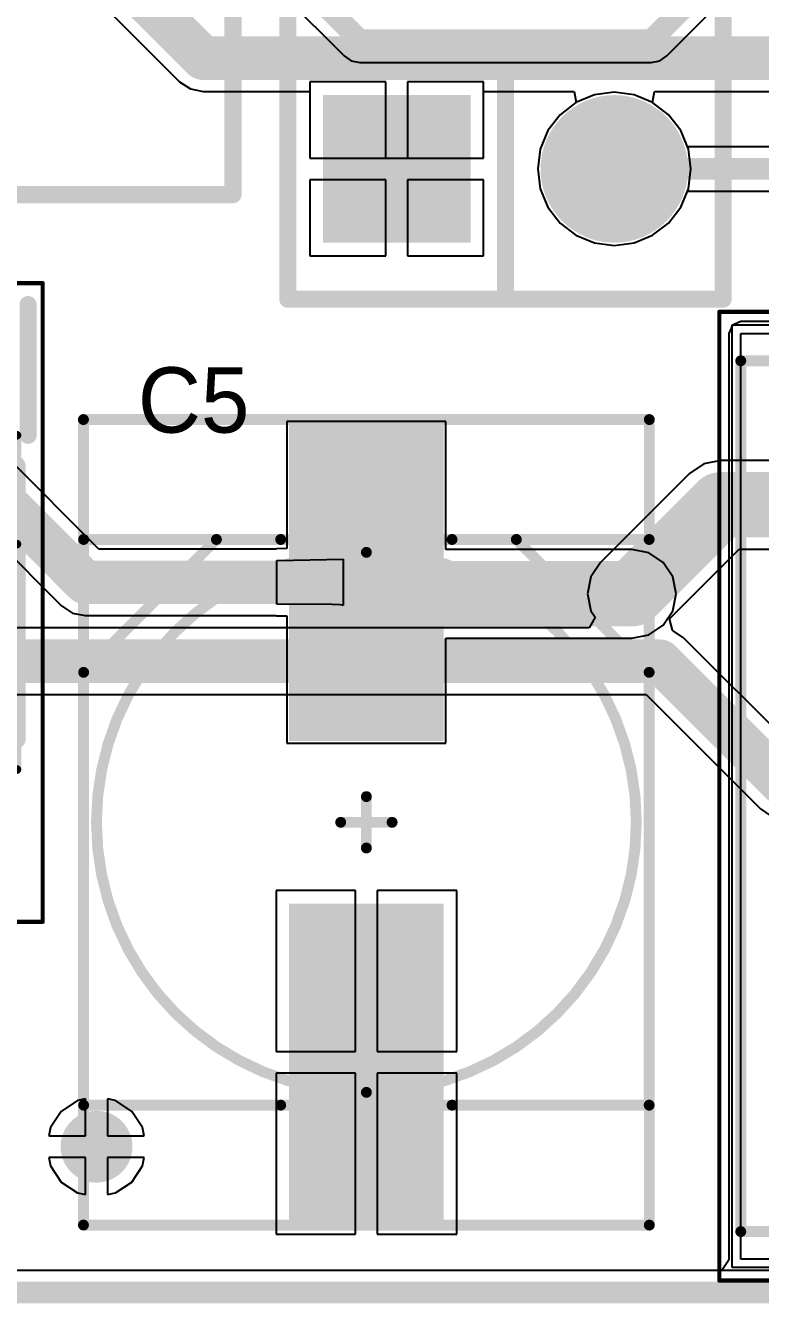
# Model space of a CAD drawing. Header units: millimetres. Extents: x 3.76 to 6.92, y 1.08 to 2.74.
# Drawn here: x 4.172 to 4.51, y 1.076 to 1.663 of the extents above; entities that cross this region are included whole.
import ezdxf

# ---------------------------------------------------------------- set-up
doc = ezdxf.new("R2010")
doc.units = ezdxf.units.MM
doc.header["$MEASUREMENT"] = 0
for name, color, linetype in [('BottomLayer', 5, 'Continuous'), ('BottomSolder', 6, 'Continuous'), ('KeepOutLayer', 6, 'Continuous'), ('Mechanical13', 56, 'Continuous'), ('Mechanical15', 56, 'Continuous'), ('MultiLayer', 9, 'Continuous'), ('PadHoleLayer', 156, 'Continuous'), ('TopLayer', 1, 'Continuous'), ('TopOverlay', 2, 'Continuous'), ('TopPaste', 8, 'Continuous'), ('TopSolder', 216, 'Continuous'), ('ViaHoleLayer', 16, 'Continuous')]:
    doc.layers.add(name, color=color, linetype=linetype)

# ---------------------------------------------------------------- blocks, each defined once
blk = doc.blocks.new('CONV_XL4015_3')
at = {"layer": 'Mechanical13', "const_width": 0.005}
for points in [[(-0.24154, 0.2), (-0.24154, -0.2)], [(0.15098, 0.2), (-0.24154, 0.2)], [(0.15098, 0.2), (0.15098, -0.2)], [(0.15098, -0.2), (-0.24154, -0.2)]]:
    blk.add_lwpolyline(points, dxfattribs=at)
at = {"layer": 'Mechanical13'}
for points, const_width in [([(-0.24279, 0.2, 1), (-0.24029, 0.2, 1)], 0.0025), ([(-0.24279, 0.2, 1), (-0.24029, 0.2, 1)], 0.0025), ([(0.14973, 0.2, 1), (0.15223, 0.2, 1)], 0.0025), ([(0.14973, 0.2, 1), (0.15223, 0.2, 1)], 0.0025), ([(-0.47638, 0.13386, 1), (-0.48425, 0.13386, 1)], 0.00787), ([(-0.48622, 0.13386, 1), (-0.48228, 0.13386, 1)], 0.00394), ([(-0.47835, 0.13386, 1), (-0.47441, 0.13386, 1)], 0.00394), ([(-0.24279, -0.2, 1), (-0.24029, -0.2, 1)], 0.0025), ([(-0.24279, -0.2, 1), (-0.24029, -0.2, 1)], 0.0025), ([(0.14973, -0.2, 1), (0.15223, -0.2, 1)], 0.0025), ([(0.14973, -0.2, 1), (0.15223, -0.2, 1)], 0.0025)]:
    blk.add_lwpolyline(points, format="xyb", close=True, dxfattribs=dict(at, const_width=const_width))
at = {"layer": 'Mechanical15', "const_width": 0.00197}
for points in [[(0.08346, 0.22244), (0.08346, 0.20984)], [(0.16083, 0.22244), (0.08346, 0.22244)], [(0.16083, 0.22244), (0.16083, -0.22244)], [(0.08346, 0.20984), (-0.25138, 0.20984)], [(-0.25138, 0.20984), (-0.25138, 0.16476)], [(-0.45925, 0.16476), (-0.45925, -0.16476)], [(-0.25138, 0.16476), (-0.45925, 0.16476)], [(-0.25138, -0.16476), (-0.45925, -0.16476)], [(-0.25138, -0.16476), (-0.25138, -0.20984)], [(0.08346, -0.20984), (-0.25138, -0.20984)], [(0.08346, -0.20984), (0.08346, -0.22244)], [(0.16083, -0.22244), (0.08346, -0.22244)]]:
    blk.add_lwpolyline(points, dxfattribs=at)
at = {"layer": 'Mechanical15', "const_width": 0.000984}
for points in [[(0.08297, 0.22244, 1), (0.08396, 0.22244, 1)], [(0.08297, 0.22244, 1), (0.08396, 0.22244, 1)], [(0.16033, 0.22244, 1), (0.16132, 0.22244, 1)], [(0.16033, 0.22244, 1), (0.16132, 0.22244, 1)], [(-0.25187, 0.20984, 1), (-0.25089, 0.20984, 1)], [(-0.25187, 0.20984, 1), (-0.25089, 0.20984, 1)], [(0.08297, 0.20984, 1), (0.08396, 0.20984, 1)], [(0.08297, 0.20984, 1), (0.08396, 0.20984, 1)], [(-0.45974, 0.16476, 1), (-0.45876, 0.16476, 1)], [(-0.45974, 0.16476, 1), (-0.45876, 0.16476, 1)], [(-0.25187, 0.16476, 1), (-0.25089, 0.16476, 1)], [(-0.25187, 0.16476, 1), (-0.25089, 0.16476, 1)], [(-0.45974, -0.16476, 1), (-0.45876, -0.16476, 1)], [(-0.45974, -0.16476, 1), (-0.45876, -0.16476, 1)], [(-0.25187, -0.16476, 1), (-0.25089, -0.16476, 1)], [(-0.25187, -0.16476, 1), (-0.25089, -0.16476, 1)], [(-0.25187, -0.20984, 1), (-0.25089, -0.20984, 1)], [(-0.25187, -0.20984, 1), (-0.25089, -0.20984, 1)], [(0.08297, -0.20984, 1), (0.08396, -0.20984, 1)], [(0.08297, -0.20984, 1), (0.08396, -0.20984, 1)], [(0.08297, -0.22244, 1), (0.08396, -0.22244, 1)], [(0.08297, -0.22244, 1), (0.08396, -0.22244, 1)], [(0.16033, -0.22244, 1), (0.16132, -0.22244, 1)], [(0.16033, -0.22244, 1), (0.16132, -0.22244, 1)]]:
    blk.add_lwpolyline(points, format="xyb", close=True, dxfattribs=at)
at = {"layer": 'TopLayer'}
for p, q in [((0.09311, 0.17126), (0.09311, 0.2126)), ((0.09311, 0.2126), (0.15098, 0.2126)), ((0.15098, 0.2126), (0.15098, -0.2126)), ((-0.15098, -0.17126), (-0.15098, 0.17126)), ((-0.15098, 0.17126), (0.09311, 0.17126)), ((0.09311, -0.17126), (-0.15098, -0.17126)), ((0.09311, -0.2126), (0.09311, -0.17126)), ((0.15098, -0.2126), (0.09311, -0.2126))]:
    blk.add_line(p, q, dxfattribs=at)
for points in [[(-0.44941, 0.15492), (-0.44941, 0.1128), (-0.36437, 0.15492), (-0.36437, 0.1128)], [(-0.44941, 0.08799), (-0.44941, 0.04587), (-0.36437, 0.08799), (-0.36437, 0.04587)], [(-0.44941, 0.02106), (-0.44941, -0.02106), (-0.36437, 0.02106), (-0.36437, -0.02106)], [(-0.025, -0.0125), (0.025, -0.0125), (-0.025, 0.0125), (0.025, 0.0125)], [(-0.44941, -0.04587), (-0.44941, -0.08799), (-0.36437, -0.04587), (-0.36437, -0.08799)], [(-0.44941, -0.1128), (-0.44941, -0.15492), (-0.36437, -0.1128), (-0.36437, -0.15492)]]:
    blk.add_solid(points, dxfattribs=at)
at = {"layer": 'TopOverlay', "const_width": 0.005}
for points in [[(-0.24154, 0.2), (-0.24154, -0.2)], [(0.08071, 0.2), (-0.24154, 0.2)], [(0.08071, -0.2), (-0.24154, -0.2)]]:
    blk.add_lwpolyline(points, dxfattribs=at)
at = {"layer": 'TopOverlay'}
for points, const_width in [([(-0.24279, 0.2, 1), (-0.24029, 0.2, 1)], 0.0025), ([(-0.24279, 0.2, 1), (-0.24029, 0.2, 1)], 0.0025), ([(0.07946, 0.2, 1), (0.08196, 0.2, 1)], 0.0025), ([(-0.47638, 0.13386, 1), (-0.48425, 0.13386, 1)], 0.00787), ([(-0.48622, 0.13386, 1), (-0.48228, 0.13386, 1)], 0.00394), ([(-0.47835, 0.13386, 1), (-0.47441, 0.13386, 1)], 0.00394), ([(-0.24279, -0.2, 1), (-0.24029, -0.2, 1)], 0.0025), ([(-0.24279, -0.2, 1), (-0.24029, -0.2, 1)], 0.0025), ([(0.07946, -0.2, 1), (0.08196, -0.2, 1)], 0.0025)]:
    blk.add_lwpolyline(points, format="xyb", close=True, dxfattribs=dict(at, const_width=const_width))
at = {"layer": 'TopPaste'}
for p, q in [((-0.12598, 0.03465), (-0.12598, 0.13701)), ((-0.12598, 0.13701), (-0.02362, 0.13701)), ((-0.02362, 0.13701), (-0.02362, 0.03465)), ((0.02362, 0.03465), (0.02362, 0.13701)), ((0.02362, 0.13701), (0.12598, 0.13701)), ((0.12598, 0.13701), (0.12598, 0.03465)), ((-0.02362, 0.03465), (-0.12598, 0.03465)), ((0.12598, 0.03465), (0.02362, 0.03465)), ((-0.12598, -0.13701), (-0.12598, -0.03465)), ((-0.12598, -0.03465), (-0.02362, -0.03465)), ((-0.02362, -0.03465), (-0.02362, -0.13701)), ((0.02362, -0.13701), (0.02362, -0.03465)), ((0.02362, -0.03465), (0.12598, -0.03465)), ((0.12598, -0.03465), (0.12598, -0.13701)), ((-0.02362, -0.13701), (-0.12598, -0.13701)), ((0.12598, -0.13701), (0.02362, -0.13701))]:
    blk.add_line(p, q, dxfattribs=at)
for points in [[(-0.44941, 0.15492), (-0.44941, 0.1128), (-0.36437, 0.15492), (-0.36437, 0.1128)], [(-0.44941, 0.08799), (-0.44941, 0.04587), (-0.36437, 0.08799), (-0.36437, 0.04587)], [(-0.44941, 0.02106), (-0.44941, -0.02106), (-0.36437, 0.02106), (-0.36437, -0.02106)], [(-0.44941, -0.04587), (-0.44941, -0.08799), (-0.36437, -0.04587), (-0.36437, -0.08799)], [(-0.44941, -0.1128), (-0.44941, -0.15492), (-0.36437, -0.1128), (-0.36437, -0.15492)]]:
    blk.add_solid(points, dxfattribs=at)
at = {"layer": 'TopSolder'}
for p, q in [((0.08917, 0.1752), (0.08917, 0.21654)), ((0.08917, 0.21654), (0.15492, 0.21654)), ((0.15492, 0.21654), (0.15492, -0.21654)), ((-0.15492, -0.1752), (-0.15492, 0.1752)), ((-0.15492, 0.1752), (0.08917, 0.1752)), ((0.08917, -0.1752), (-0.15492, -0.1752)), ((0.08917, -0.21654), (0.08917, -0.1752)), ((0.15492, -0.21654), (0.08917, -0.21654))]:
    blk.add_line(p, q, dxfattribs=at)
for points in [[(-0.45341, 0.15892), (-0.45341, 0.1088), (-0.36037, 0.15892), (-0.36037, 0.1088)], [(-0.45341, 0.09199), (-0.45341, 0.04187), (-0.36037, 0.09199), (-0.36037, 0.04187)], [(-0.45341, 0.02506), (-0.45341, -0.02506), (-0.36037, 0.02506), (-0.36037, -0.02506)], [(-0.45341, -0.04187), (-0.45341, -0.09199), (-0.36037, -0.04187), (-0.36037, -0.09199)], [(-0.45341, -0.1088), (-0.45341, -0.15892), (-0.36037, -0.1088), (-0.36037, -0.15892)]]:
    blk.add_solid(points, dxfattribs=at)
blk = doc.blocks.new('L_SMD_M_7_3_4_5_48')
at = {"layer": 'TopLayer'}
for points in [[(-0.03346, 0.07874), (0.03346, 0.07874), (-0.03346, 0.15748), (0.03346, 0.15748)], [(-0.03346, -0.15748), (0.03346, -0.15748), (-0.03346, -0.07874), (0.03346, -0.07874)]]:
    blk.add_solid(points, dxfattribs=at)
at = {"layer": 'TopOverlay', "const_width": 0.00787}
for points in [[(-0.1437, -0.1437), (-0.1437, 0.1437)], [(-0.1437, 0.1437), (-0.03937, 0.1437)], [(0.03937, 0.1437), (0.1437, 0.1437)], [(0.1437, -0.1437), (0.1437, 0.1437)], [(-0.1437, -0.1437), (-0.03937, -0.1437)], [(0.03937, -0.1437), (0.1437, -0.1437)]]:
    blk.add_lwpolyline(points, dxfattribs=at)
at = {"layer": 'TopOverlay', "const_width": 0.00394}
for points in [[(-0.14567, 0.1437, 1), (-0.14173, 0.1437, 1)], [(-0.14567, 0.1437, 1), (-0.14173, 0.1437, 1)], [(-0.04134, 0.1437, 1), (-0.0374, 0.1437, 1)], [(0.0374, 0.1437, 1), (0.04134, 0.1437, 1)], [(0.14173, 0.1437, 1), (0.14567, 0.1437, 1)], [(0.14173, 0.1437, 1), (0.14567, 0.1437, 1)], [(-0.14567, -0.1437, 1), (-0.14173, -0.1437, 1)], [(-0.14567, -0.1437, 1), (-0.14173, -0.1437, 1)], [(-0.04134, -0.1437, 1), (-0.0374, -0.1437, 1)], [(0.0374, -0.1437, 1), (0.04134, -0.1437, 1)], [(0.14173, -0.1437, 1), (0.14567, -0.1437, 1)], [(0.14173, -0.1437, 1), (0.14567, -0.1437, 1)]]:
    blk.add_lwpolyline(points, format="xyb", close=True, dxfattribs=at)
at = {"layer": 'TopPaste'}
for points in [[(-0.03346, 0.07874), (0.03346, 0.07874), (-0.03346, 0.15748), (0.03346, 0.15748)], [(-0.03346, -0.15748), (0.03346, -0.15748), (-0.03346, -0.07874), (0.03346, -0.07874)]]:
    blk.add_solid(points, dxfattribs=at)
at = {"layer": 'TopSolder'}
for points in [[(-0.03746, 0.07474), (0.03746, 0.07474), (-0.03746, 0.16148), (0.03746, 0.16148)], [(-0.03746, -0.16148), (0.03746, -0.16148), (-0.03746, -0.07474), (0.03746, -0.07474)]]:
    blk.add_solid(points, dxfattribs=at)
blk = doc.blocks.new('SOIC127P600X175_8N_50')
at = {"layer": 'Mechanical13', "const_width": 0.00394}
for points in [[(-0.07677, 0.04646), (-0.02677, 0.09646)], [(-0.07677, -0.09646), (-0.07677, 0.09646)], [(0.07677, 0.09646), (-0.07677, 0.09646)], [(0.07677, -0.09646), (0.07677, 0.09646)], [(0.07677, -0.09646), (-0.07677, -0.09646)]]:
    blk.add_lwpolyline(points, dxfattribs=at)
at = {"layer": 'Mechanical13', "const_width": 0.00197}
for points in [[(-0.07776, 0.09646, 1), (-0.07579, 0.09646, 1)], [(-0.07776, 0.09646, 1), (-0.07579, 0.09646, 1)], [(-0.02776, 0.09646, 1), (-0.02579, 0.09646, 1)], [(0.07579, 0.09646, 1), (0.07776, 0.09646, 1)], [(0.07579, 0.09646, 1), (0.07776, 0.09646, 1)], [(-0.07776, 0.04646, 1), (-0.07579, 0.04646, 1)], [(-0.07776, -0.09646, 1), (-0.07579, -0.09646, 1)], [(-0.07776, -0.09646, 1), (-0.07579, -0.09646, 1)], [(0.07579, -0.09646, 1), (0.07776, -0.09646, 1)], [(0.07579, -0.09646, 1), (0.07776, -0.09646, 1)]]:
    blk.add_lwpolyline(points, format="xyb", close=True, dxfattribs=at)
at = {"layer": 'Mechanical15', "const_width": 0.00197}
for points in [[(-0.14665, -0.10827), (-0.14665, 0.10827)], [(0.14665, 0.10827), (-0.14665, 0.10827)], [(0.14665, -0.10827), (0.14665, 0.10827)], [(0.14665, -0.10827), (-0.14665, -0.10827)]]:
    blk.add_lwpolyline(points, dxfattribs=at)
at = {"layer": 'Mechanical15', "const_width": 0.000984}
for points in [[(-0.14715, 0.10827, 1), (-0.14616, 0.10827, 1)], [(-0.14715, 0.10827, 1), (-0.14616, 0.10827, 1)], [(0.14616, 0.10827, 1), (0.14715, 0.10827, 1)], [(0.14616, 0.10827, 1), (0.14715, 0.10827, 1)], [(-0.14715, -0.10827, 1), (-0.14616, -0.10827, 1)], [(-0.14715, -0.10827, 1), (-0.14616, -0.10827, 1)], [(0.14616, -0.10827, 1), (0.14715, -0.10827, 1)], [(0.14616, -0.10827, 1), (0.14715, -0.10827, 1)]]:
    blk.add_lwpolyline(points, format="xyb", close=True, dxfattribs=at)
at = {"layer": 'TopLayer'}
for points in [[(-0.13679, 0.0622), (-0.07675, 0.0622), (-0.13679, 0.0878), (-0.07675, 0.0878)], [(0.07675, 0.0622), (0.13679, 0.0622), (0.07675, 0.0878), (0.13679, 0.0878)], [(-0.13679, 0.0122), (-0.07675, 0.0122), (-0.13679, 0.0378), (-0.07675, 0.0378)], [(0.07675, 0.0122), (0.13679, 0.0122), (0.07675, 0.0378), (0.13679, 0.0378)], [(-0.13679, -0.0378), (-0.07675, -0.0378), (-0.13679, -0.0122), (-0.07675, -0.0122)], [(0.07675, -0.0378), (0.13679, -0.0378), (0.07675, -0.0122), (0.13679, -0.0122)], [(-0.13679, -0.0878), (-0.07675, -0.0878), (-0.13679, -0.0622), (-0.07675, -0.0622)], [(0.07675, -0.0878), (0.13679, -0.0878), (0.07675, -0.0622), (0.13679, -0.0622)]]:
    blk.add_solid(points, dxfattribs=at)
at = {"layer": 'TopOverlay', "const_width": 0.00787}
for points in [[(-0.07677, 0.10157), (-0.13681, 0.10157)], [(-0.06299, -0.09646), (-0.06299, 0.09646)], [(0.06299, 0.09646), (-0.06299, 0.09646)], [(0.06299, -0.09646), (0.06299, 0.09646)], [(0.06299, -0.09646), (-0.06299, -0.09646)]]:
    blk.add_lwpolyline(points, dxfattribs=at)
at = {"layer": 'TopOverlay', "const_width": 0.00394}
for points in [[(-0.13878, 0.10157, 1), (-0.13484, 0.10157, 1)], [(-0.07874, 0.10157, 1), (-0.0748, 0.10157, 1)], [(-0.06496, 0.09646, 1), (-0.06102, 0.09646, 1)], [(-0.06496, 0.09646, 1), (-0.06102, 0.09646, 1)], [(0.06102, 0.09646, 1), (0.06496, 0.09646, 1)], [(0.06102, 0.09646, 1), (0.06496, 0.09646, 1)], [(-0.06496, -0.09646, 1), (-0.06102, -0.09646, 1)], [(-0.06496, -0.09646, 1), (-0.06102, -0.09646, 1)], [(0.06102, -0.09646, 1), (0.06496, -0.09646, 1)], [(0.06102, -0.09646, 1), (0.06496, -0.09646, 1)]]:
    blk.add_lwpolyline(points, format="xyb", close=True, dxfattribs=at)
at = {"layer": 'TopPaste'}
for points in [[(-0.13679, 0.0622), (-0.07675, 0.0622), (-0.13679, 0.0878), (-0.07675, 0.0878)], [(0.07675, 0.0622), (0.13679, 0.0622), (0.07675, 0.0878), (0.13679, 0.0878)], [(-0.13679, 0.0122), (-0.07675, 0.0122), (-0.13679, 0.0378), (-0.07675, 0.0378)], [(0.07675, 0.0122), (0.13679, 0.0122), (0.07675, 0.0378), (0.13679, 0.0378)], [(-0.13679, -0.0378), (-0.07675, -0.0378), (-0.13679, -0.0122), (-0.07675, -0.0122)], [(0.07675, -0.0378), (0.13679, -0.0378), (0.07675, -0.0122), (0.13679, -0.0122)], [(-0.13679, -0.0878), (-0.07675, -0.0878), (-0.13679, -0.0622), (-0.07675, -0.0622)], [(0.07675, -0.0878), (0.13679, -0.0878), (0.07675, -0.0622), (0.13679, -0.0622)]]:
    blk.add_solid(points, dxfattribs=at)
at = {"layer": 'TopSolder'}
for points in [[(-0.14079, 0.0582), (-0.07275, 0.0582), (-0.14079, 0.0918), (-0.07275, 0.0918)], [(0.07275, 0.0582), (0.14079, 0.0582), (0.07275, 0.0918), (0.14079, 0.0918)], [(-0.14079, 0.0082), (-0.07275, 0.0082), (-0.14079, 0.0418), (-0.07275, 0.0418)], [(0.07275, 0.0082), (0.14079, 0.0082), (0.07275, 0.0418), (0.14079, 0.0418)], [(-0.14079, -0.0418), (-0.07275, -0.0418), (-0.14079, -0.0082), (-0.07275, -0.0082)], [(0.07275, -0.0418), (0.14079, -0.0418), (0.07275, -0.0082), (0.14079, -0.0082)], [(-0.14079, -0.0918), (-0.07275, -0.0918), (-0.14079, -0.0582), (-0.07275, -0.0582)], [(0.07275, -0.0918), (0.14079, -0.0918), (0.07275, -0.0582), (0.14079, -0.0582)]]:
    blk.add_solid(points, dxfattribs=at)
blk = doc.blocks.new('CAP_ALU_SMD_6_3_7_7_2_2_77')
at = {"layer": 'Mechanical13', "const_width": 0.005}
for points in [[(-0.12992, -0.12992), (-0.12992, 0.12992)], [(0.12992, 0.12992), (-0.12992, 0.12992)], [(0.12992, -0.12992), (0.12992, 0.12992)], [(0.12992, -0.12992), (-0.12992, -0.12992)]]:
    blk.add_lwpolyline(points, dxfattribs=at)
at = {"layer": 'Mechanical13'}
for points, const_width in [([(-0.13117, 0.12992, 1), (-0.12867, 0.12992, 1)], 0.0025), ([(-0.13117, 0.12992, 1), (-0.12867, 0.12992, 1)], 0.0025), ([(0.12867, 0.12992, 1), (0.13117, 0.12992, 1)], 0.0025), ([(0.12867, 0.12992, 1), (0.13117, 0.12992, 1)], 0.0025), ([(0.12402, 0, 1), (-0.12402, 0, 1)], 0.005), ([(-0.12527, 0, 1), (-0.12277, 0, 1)], 0.0025), ([(0.12277, 0, 1), (0.12527, 0, 1)], 0.0025), ([(-0.13117, -0.12992, 1), (-0.12867, -0.12992, 1)], 0.0025), ([(-0.13117, -0.12992, 1), (-0.12867, -0.12992, 1)], 0.0025), ([(0.12867, -0.12992, 1), (0.13117, -0.12992, 1)], 0.0025), ([(0.12867, -0.12992, 1), (0.13117, -0.12992, 1)], 0.0025)]:
    blk.add_lwpolyline(points, format="xyb", close=True, dxfattribs=dict(at, const_width=const_width))
at = {"layer": 'Mechanical15', "const_width": 0.005}
for points in [[(-0.185, -0.13), (-0.185, 0.13)], [(0.185, 0.13), (-0.185, 0.13)], [(0.185, -0.13), (0.185, 0.13)], [(0, -0.01181), (0, 0.01181)], [(0.01181, 0), (-0.01181, 0)], [(0.185, -0.13), (-0.185, -0.13)]]:
    blk.add_lwpolyline(points, dxfattribs=at)
at = {"layer": 'Mechanical15', "const_width": 0.0025}
for points in [[(-0.18625, 0.13, 1), (-0.18375, 0.13, 1)], [(-0.18625, 0.13, 1), (-0.18375, 0.13, 1)], [(0.18375, 0.13, 1), (0.18625, 0.13, 1)], [(0.18375, 0.13, 1), (0.18625, 0.13, 1)], [(-0.00125, 0.01181, 1), (0.00125, 0.01181, 1)], [(-0.01306, 0, 1), (-0.01056, 0, 1)], [(0.01056, 0, 1), (0.01306, 0, 1)], [(-0.00125, -0.01181, 1), (0.00125, -0.01181, 1)], [(-0.18625, -0.13, 1), (-0.18375, -0.13, 1)], [(-0.18625, -0.13, 1), (-0.18375, -0.13, 1)], [(0.18375, -0.13, 1), (0.18625, -0.13, 1)], [(0.18375, -0.13, 1), (0.18625, -0.13, 1)]]:
    blk.add_lwpolyline(points, format="xyb", close=True, dxfattribs=at)
at = {"layer": 'TopLayer'}
for points in [[(-0.17913, -0.0315), (-0.04134, -0.0315), (-0.17913, 0.0315), (-0.04134, 0.0315)], [(0.04134, -0.0315), (0.17913, -0.0315), (0.04134, 0.0315), (0.17913, 0.0315)]]:
    blk.add_solid(points, dxfattribs=at)
at = {"layer": 'TopOverlay', "const_width": 0.005}
for points in [[(-0.12992, 0.0689), (-0.0689, 0.12992)], [(0.12992, 0.12992), (-0.0689, 0.12992)], [(0.12992, 0.03937), (0.12992, 0.12992)], [(-0.12992, 0.03937), (-0.12992, 0.0689)], [(-0.12992, -0.0689), (-0.12992, -0.03937)], [(0.12992, -0.12992), (0.12992, -0.03937)], [(-0.0689, -0.12992), (-0.12992, -0.0689)], [(0.12992, -0.12992), (-0.0689, -0.12992)]]:
    blk.add_lwpolyline(points, dxfattribs=at)
at = {"layer": 'TopOverlay', "const_width": 0.0025}
for points in [[(-0.07015, 0.12992, 1), (-0.06765, 0.12992, 1)], [(-0.07015, 0.12992, 1), (-0.06765, 0.12992, 1)], [(0.12867, 0.12992, 1), (0.13117, 0.12992, 1)], [(0.12867, 0.12992, 1), (0.13117, 0.12992, 1)], [(-0.13117, 0.0689, 1), (-0.12867, 0.0689, 1)], [(-0.13117, 0.0689, 1), (-0.12867, 0.0689, 1)], [(-0.13117, 0.03937, 1), (-0.12867, 0.03937, 1)], [(0.12867, 0.03937, 1), (0.13117, 0.03937, 1)], [(-0.13117, -0.03937, 1), (-0.12867, -0.03937, 1)], [(0.12867, -0.03937, 1), (0.13117, -0.03937, 1)], [(-0.13117, -0.0689, 1), (-0.12867, -0.0689, 1)], [(-0.13117, -0.0689, 1), (-0.12867, -0.0689, 1)], [(-0.07015, -0.12992, 1), (-0.06765, -0.12992, 1)], [(-0.07015, -0.12992, 1), (-0.06765, -0.12992, 1)], [(0.12867, -0.12992, 1), (0.13117, -0.12992, 1)], [(0.12867, -0.12992, 1), (0.13117, -0.12992, 1)]]:
    blk.add_lwpolyline(points, format="xyb", close=True, dxfattribs=at)
at = {"layer": 'TopPaste'}
for points in [[(-0.17913, -0.0315), (-0.04134, -0.0315), (-0.17913, 0.0315), (-0.04134, 0.0315)], [(0.04134, -0.0315), (0.17913, -0.0315), (0.04134, 0.0315), (0.17913, 0.0315)]]:
    blk.add_solid(points, dxfattribs=at)
at = {"layer": 'TopSolder'}
for points in [[(-0.18313, -0.0355), (-0.03734, -0.0355), (-0.18313, 0.0355), (-0.03734, 0.0355)], [(0.03734, -0.0355), (0.18313, -0.0355), (0.03734, 0.0355), (0.18313, 0.0355)]]:
    blk.add_solid(points, dxfattribs=at)
blk = doc.blocks.new('JP8_C2T_80')
at = {"layer": 'BottomLayer', "const_width": 0.02992}
blk.add_lwpolyline([(-0.36496, -0.05, 1), (-0.33504, -0.05, 1)], format="xyb", close=True, dxfattribs=at)
at = {"layer": 'BottomLayer'}
blk.add_solid([(-0.37992, 0.02008), (-0.32008, 0.02008), (-0.37992, 0.07992), (-0.32008, 0.07992)], dxfattribs=at)
at = {"layer": 'BottomSolder', "const_width": 0.03392}
blk.add_lwpolyline([(-0.36696, -0.05, 1), (-0.33304, -0.05, 1)], format="xyb", close=True, dxfattribs=at)
at = {"layer": 'BottomSolder'}
blk.add_solid([(-0.38392, 0.01608), (-0.31608, 0.01608), (-0.38392, 0.08392), (-0.31608, 0.08392)], dxfattribs=at)
at = {"layer": 'MultiLayer', "const_width": 0.02992}
blk.add_lwpolyline([(-0.36496, -0.05, 1), (-0.33504, -0.05, 1)], format="xyb", close=True, dxfattribs=at)
at = {"layer": 'MultiLayer'}
blk.add_solid([(-0.37992, 0.02008), (-0.32008, 0.02008), (-0.37992, 0.07992), (-0.32008, 0.07992)], dxfattribs=at)
at = {"layer": 'PadHoleLayer', "const_width": 0.02008}
for points in [[(-0.36004, 0.05, 1), (-0.33996, 0.05, 1)], [(-0.36004, -0.05, 1), (-0.33996, -0.05, 1)]]:
    blk.add_lwpolyline(points, format="xyb", close=True, dxfattribs=at)
at = {"layer": 'TopLayer', "const_width": 0.02992}
blk.add_lwpolyline([(-0.36496, -0.05, 1), (-0.33504, -0.05, 1)], format="xyb", close=True, dxfattribs=at)
at = {"layer": 'TopLayer'}
blk.add_solid([(-0.37992, 0.02008), (-0.32008, 0.02008), (-0.37992, 0.07992), (-0.32008, 0.07992)], dxfattribs=at)
at = {"layer": 'TopOverlay', "const_width": 0.00787}
for points in [[(-0.40984, 0.1), (-0.40984, -0.1)], [(-0.40984, 0.1), (0.40985, 0.1)], [(-0.3, 0.1), (-0.3, 0)], [(-0.40984, 0), (-0.3, 0)], [(-0.40984, -0.1), (0.40985, -0.1)]]:
    blk.add_lwpolyline(points, dxfattribs=at)
at = {"layer": 'TopOverlay', "const_width": 0.00394}
for points in [[(-0.41181, 0.1, 1), (-0.40787, 0.1, 1)], [(-0.41181, 0.1, 1), (-0.40787, 0.1, 1)], [(-0.30197, 0.1, 1), (-0.29803, 0.1, 1)], [(-0.41181, 0, 1), (-0.40787, 0, 1)], [(-0.30197, 0, 1), (-0.29803, 0, 1)], [(-0.30197, 0, 1), (-0.29803, 0, 1)], [(-0.41181, -0.1, 1), (-0.40787, -0.1, 1)], [(-0.41181, -0.1, 1), (-0.40787, -0.1, 1)]]:
    blk.add_lwpolyline(points, format="xyb", close=True, dxfattribs=at)
at = {"layer": 'TopSolder', "const_width": 0.03392}
blk.add_lwpolyline([(-0.36696, -0.05, 1), (-0.33304, -0.05, 1)], format="xyb", close=True, dxfattribs=at)
at = {"layer": 'TopSolder'}
blk.add_solid([(-0.38392, 0.01608), (-0.31608, 0.01608), (-0.38392, 0.08392), (-0.31608, 0.08392)], dxfattribs=at)

msp = doc.modelspace()

# ---------------------------------------------------------------- linework, layer by layer
at = {"layer": 'BottomLayer'}
for p, q in [((4.23779, 1.72998), (4.31876, 1.64901)), ((4.46708, 1.64901), (4.48795, 1.66988)), ((4.31876, 1.64901), (4.32207, 1.6468)), ((4.32207, 1.6468), (4.32597, 1.64602)), ((4.32597, 1.64602), (4.45987, 1.64602)), ((4.45987, 1.64602), (4.46377, 1.6468)), ((4.46377, 1.6468), (4.46708, 1.64901)), ((4.33792, 1.63706), (4.303, 1.63706)), ((4.303, 1.63706), (4.303, 1.60214)), ((4.33792, 1.60214), (4.33792, 1.63706)), ((4.38284, 1.63706), (4.34792, 1.63706)), ((4.34792, 1.63706), (4.34792, 1.60214)), ((4.38284, 1.60214), (4.38284, 1.63706)), ((4.44292, 1.63236), (4.43381, 1.63116)), ((4.45204, 1.63116), (4.44292, 1.63236)), ((4.42531, 1.62765), (4.41802, 1.62205)), ((4.43381, 1.63116), (4.42531, 1.62765)), ((4.46053, 1.62765), (4.45204, 1.63116)), ((4.46783, 1.62205), (4.46053, 1.62765)), ((4.41802, 1.62205), (4.41242, 1.61475)), ((4.47342, 1.61475), (4.46783, 1.62205)), ((4.41242, 1.61475), (4.4089, 1.60626)), ((4.4765, 1.60734), (4.47342, 1.61475)), ((4.4089, 1.60626), (4.4077, 1.59714)), ((4.68669, 1.60734), (4.4765, 1.60734)), ((4.303, 1.60214), (4.33792, 1.60214)), ((4.34792, 1.60214), (4.38284, 1.60214)), ((4.4077, 1.59714), (4.4089, 1.58803)), ((4.33792, 1.59214), (4.303, 1.59214)), ((4.303, 1.59214), (4.303, 1.55722)), ((4.33792, 1.55722), (4.33792, 1.59214)), ((4.38284, 1.59214), (4.34792, 1.59214)), ((4.34792, 1.59214), (4.34792, 1.55722)), ((4.38284, 1.55722), (4.38284, 1.59214)), ((4.4089, 1.58803), (4.41242, 1.57953)), ((4.47342, 1.57953), (4.4765, 1.58695)), ((4.4765, 1.58695), (5.02091, 1.58695)), ((4.41242, 1.57953), (4.41802, 1.57224)), ((4.46783, 1.57224), (4.47342, 1.57953)), ((4.41802, 1.57224), (4.42531, 1.56664)), ((4.46053, 1.56664), (4.46783, 1.57224)), ((4.42531, 1.56664), (4.43381, 1.56312)), ((4.43381, 1.56312), (4.44292, 1.56192)), ((4.44292, 1.56192), (4.45204, 1.56312)), ((4.45204, 1.56312), (4.46053, 1.56664)), ((4.303, 1.55722), (4.33792, 1.55722)), ((4.34792, 1.55722), (4.38284, 1.55722)), ((4.48405, 1.4617), (4.47744, 1.45728)), ((4.49186, 1.46325), (4.48405, 1.4617)), ((4.93686, 1.46325), (4.49186, 1.46325)), ((4.49186, 1.46325), (4.49186, 1.46325)), ((4.47744, 1.45728), (4.43658, 1.41642)), ((4.46834, 1.3905), (4.5003, 1.42247)), ((4.5003, 1.42247), (4.91647, 1.42247)), ((4.43658, 1.41642), (4.43216, 1.4098)), ((4.43216, 1.4098), (4.43061, 1.402)), ((4.43061, 1.402), (4.43216, 1.3942)), ((4.4341, 1.39129), (4.43143, 1.38629)), ((4.43216, 1.3942), (4.4341, 1.39129)), ((4.43143, 1.38629), (4.08533, 1.38629)), ((4.46968, 1.38519), (4.46834, 1.3905)), ((4.4699, 1.38499), (4.46968, 1.38519)), ((4.47466, 1.38181), (4.4699, 1.38499)), ((4.52718, 1.32929), (4.47466, 1.38181)), ((4.079, 1.35571), (4.45751, 1.35571)), ((4.45751, 1.35571), (4.51003, 1.30319)), ((4.51003, 1.30319), (4.51499, 1.29987)), ((4.19622, 1.16919), (4.18878, 1.16422)), ((4.2, 1.16995), (4.19622, 1.16919)), ((4.2, 1.153), (4.2, 1.16995)), ((4.21378, 1.16919), (4.21, 1.16995)), ((4.21, 1.16995), (4.21, 1.153)), ((4.22122, 1.16422), (4.21378, 1.16919)), ((4.18878, 1.16422), (4.18381, 1.15678)), ((4.22619, 1.15678), (4.22122, 1.16422)), ((4.18381, 1.15678), (4.18305, 1.153)), ((4.22695, 1.153), (4.22619, 1.15678)), ((4.18305, 1.153), (4.2, 1.153)), ((4.21, 1.153), (4.22695, 1.153)), ((4.2, 1.143), (4.18305, 1.143)), ((4.18305, 1.143), (4.18381, 1.13922)), ((4.18381, 1.13922), (4.18878, 1.13178)), ((4.2, 1.12605), (4.2, 1.143)), ((4.22695, 1.143), (4.21, 1.143)), ((4.21, 1.143), (4.21, 1.12605)), ((4.22122, 1.13178), (4.22619, 1.13922)), ((4.22619, 1.13922), (4.22695, 1.143)), ((4.18878, 1.13178), (4.19622, 1.12681)), ((4.21378, 1.12681), (4.22122, 1.13178)), ((4.19622, 1.12681), (4.2, 1.12605)), ((4.21, 1.12605), (4.21378, 1.12681)), ((6.90241, 1.0912), (3.7732, 1.0912))]:
    msp.add_line(p, q, dxfattribs=at)
for points, const_width in [([(4.245, 1.73719), (4.32597, 1.65622)], 0.01), ([(4.45987, 1.65622), (4.48373, 1.68008)], 0.01), ([(4.32597, 1.65622), (4.45987, 1.65622)], 0.01), ([(4.44292, 1.59714), (5.02091, 1.59714)], 0.01), ([(4.451, 1.402), (4.49186, 1.44286)], 0.03), ([(4.49186, 1.44286), (4.93686, 1.44286)], 0.03), ([(4.079, 1.371), (4.46384, 1.371)], 0.02), ([(4.46384, 1.371), (4.52084, 1.314)], 0.02)]:
    msp.add_lwpolyline(points, dxfattribs=dict(at, const_width=const_width))
for points, const_width in [([(4.32347, 1.65622, 1), (4.32847, 1.65622, 1)], 0.005), ([(4.32347, 1.65622, 1), (4.32847, 1.65622, 1)], 0.005), ([(4.45737, 1.65622, 1), (4.46237, 1.65622, 1)], 0.005), ([(4.45737, 1.65622, 1), (4.46237, 1.65622, 1)], 0.005), ([(4.44042, 1.59714, 1), (4.44542, 1.59714, 1)], 0.005), ([(4.48436, 1.44286, 1), (4.49936, 1.44286, 1)], 0.015), ([(4.48436, 1.44286, 1), (4.49936, 1.44286, 1)], 0.015), ([(4.4435, 1.402, 1), (4.4585, 1.402, 1)], 0.015), ([(4.44475, 1.402, 1), (4.45725, 1.402, 1)], 0.0125), ([(4.45884, 1.371, 1), (4.46884, 1.371, 1)], 0.01), ([(4.45884, 1.371, 1), (4.46884, 1.371, 1)], 0.01), ([(4.19875, 1.148, 1), (4.21125, 1.148, 1)], 0.0125)]:
    msp.add_lwpolyline(points, format="xyb", close=True, dxfattribs=dict(at, const_width=const_width))
at = {"layer": 'BottomSolder', "const_width": 0.0165}
msp.add_lwpolyline([(4.19675, 1.148, 1), (4.21325, 1.148, 1)], format="xyb", close=True, dxfattribs=at)
at = {"layer": 'KeepOutLayer', "const_width": 0.01}
msp.add_lwpolyline([(3.763, 1.081), (6.91261, 1.081)], dxfattribs=at)
at = {"layer": 'MultiLayer', "const_width": 0.0125}
for points in [[(4.44475, 1.402, 1), (4.45725, 1.402, 1)], [(4.19875, 1.148, 1), (4.21125, 1.148, 1)]]:
    msp.add_lwpolyline(points, format="xyb", close=True, dxfattribs=at)
at = {"layer": 'TopLayer'}
for p, q in [((4.18027, 1.7001), (4.24319, 1.63719)), ((4.24319, 1.63719), (4.24815, 1.63387)), ((4.24815, 1.63387), (4.254, 1.63271)), ((4.254, 1.63271), (4.303, 1.63271)), ((4.303, 1.63271), (4.303, 1.60214)), ((4.38284, 1.60214), (4.38284, 1.63271)), ((4.38284, 1.63271), (4.42446, 1.63271)), ((4.42446, 1.63271), (4.42546, 1.62771)), ((4.46039, 1.62771), (4.46138, 1.63271)), ((4.46138, 1.63271), (4.616, 1.63271)), ((4.42531, 1.62765), (4.41802, 1.62205)), ((4.42546, 1.62771), (4.42531, 1.62765)), ((4.46053, 1.62765), (4.46039, 1.62771)), ((4.46783, 1.62205), (4.46053, 1.62765)), ((4.41802, 1.62205), (4.41242, 1.61475)), ((4.47342, 1.61475), (4.46783, 1.62205)), ((4.41242, 1.61475), (4.4089, 1.60626)), ((4.47694, 1.60626), (4.47342, 1.61475)), ((4.4089, 1.60626), (4.4077, 1.59714)), ((4.47814, 1.59714), (4.47694, 1.60626)), ((4.303, 1.60214), (4.34292, 1.60214)), ((4.34292, 1.60214), (4.38284, 1.60214)), ((4.4077, 1.59714), (4.4089, 1.58803)), ((4.47694, 1.58803), (4.47814, 1.59714)), ((4.33792, 1.59214), (4.303, 1.59214)), ((4.303, 1.59214), (4.303, 1.55722)), ((4.33792, 1.55722), (4.33792, 1.59214)), ((4.38284, 1.59214), (4.34792, 1.59214)), ((4.34792, 1.59214), (4.34792, 1.55722)), ((4.38284, 1.55722), (4.38284, 1.59214)), ((4.4089, 1.58803), (4.41242, 1.57953)), ((4.47342, 1.57953), (4.47694, 1.58803)), ((4.41242, 1.57953), (4.41802, 1.57224)), ((4.46783, 1.57224), (4.47342, 1.57953)), ((4.41802, 1.57224), (4.42531, 1.56664)), ((4.46053, 1.56664), (4.46783, 1.57224)), ((4.42531, 1.56664), (4.43381, 1.56312)), ((4.43381, 1.56312), (4.44292, 1.56192)), ((4.44292, 1.56192), (4.45204, 1.56312)), ((4.45204, 1.56312), (4.46053, 1.56664)), ((4.303, 1.55722), (4.33792, 1.55722)), ((4.34792, 1.55722), (4.38284, 1.55722)), ((4.50102, 1.52701), (4.49719, 1.52543)), ((4.55889, 1.52701), (4.50102, 1.52701)), ((4.49719, 1.52543), (4.4956, 1.5216)), ((4.4956, 1.5216), (4.4956, 1.0964)), ((4.3655, 1.48113), (4.2925, 1.48113)), ((4.2925, 1.48113), (4.2925, 1.42274)), ((4.3655, 1.42239), (4.3655, 1.48113)), ((4.2061, 1.42253), (4.16388, 1.46475)), ((4.13619, 1.44919), (4.18895, 1.39642)), ((4.28744, 1.42253), (4.2061, 1.42253)), ((4.28771, 1.42265), (4.28744, 1.42253)), ((4.2925, 1.42274), (4.28771, 1.42265)), ((4.451, 1.42239), (4.3655, 1.42239)), ((4.4588, 1.42084), (4.451, 1.42239)), ((4.46542, 1.41642), (4.4588, 1.42084)), ((4.28782, 1.41724), (4.3184, 1.41785)), ((4.28782, 1.39724), (4.28782, 1.41724)), ((4.3184, 1.41785), (4.3184, 1.39662)), ((4.46984, 1.4098), (4.46542, 1.41642)), ((4.47139, 1.402), (4.46984, 1.4098)), ((4.31321, 1.39702), (4.28782, 1.39724)), ((4.46984, 1.3942), (4.47139, 1.402)), ((4.18895, 1.39642), (4.19391, 1.39311)), ((4.19391, 1.39311), (4.19976, 1.39194)), ((4.19976, 1.39194), (4.28749, 1.39194)), ((4.28749, 1.39194), (4.28777, 1.39182)), ((4.28777, 1.39182), (4.2925, 1.39178)), ((4.2925, 1.39178), (4.2925, 1.33334)), ((4.31698, 1.39684), (4.31321, 1.39702)), ((4.31798, 1.39674), (4.31698, 1.39684)), ((4.3184, 1.39662), (4.31798, 1.39674)), ((4.46542, 1.38758), (4.46984, 1.3942)), ((4.4588, 1.38316), (4.46542, 1.38758)), ((4.3655, 1.33334), (4.3655, 1.38161)), ((4.3655, 1.38161), (4.451, 1.38161)), ((4.451, 1.38161), (4.4588, 1.38316)), ((4.2925, 1.33334), (4.3655, 1.33334)), ((4.324, 1.26566), (4.2875, 1.26566)), ((4.2875, 1.26566), (4.2875, 1.19176)), ((4.324, 1.19176), (4.324, 1.26566)), ((4.3705, 1.26566), (4.334, 1.26566)), ((4.334, 1.26566), (4.334, 1.19176)), ((4.3705, 1.19176), (4.3705, 1.26566)), ((4.2875, 1.19176), (4.324, 1.19176)), ((4.334, 1.19176), (4.3705, 1.19176)), ((4.324, 1.18176), (4.2875, 1.18176)), ((4.2875, 1.18176), (4.2875, 1.10787)), ((4.324, 1.10787), (4.324, 1.18176)), ((4.3705, 1.18176), (4.334, 1.18176)), ((4.334, 1.18176), (4.334, 1.10787)), ((4.3705, 1.10787), (4.3705, 1.18176)), ((4.19622, 1.16919), (4.18878, 1.16422)), ((4.2, 1.16995), (4.19622, 1.16919)), ((4.2, 1.153), (4.2, 1.16995)), ((4.21378, 1.16919), (4.21, 1.16995)), ((4.21, 1.16995), (4.21, 1.153)), ((4.22122, 1.16422), (4.21378, 1.16919)), ((4.18878, 1.16422), (4.18381, 1.15678)), ((4.22619, 1.15678), (4.22122, 1.16422)), ((4.18381, 1.15678), (4.18305, 1.153)), ((4.22695, 1.153), (4.22619, 1.15678)), ((4.18305, 1.153), (4.2, 1.153)), ((4.21, 1.153), (4.22695, 1.153)), ((4.2, 1.143), (4.18305, 1.143)), ((4.18305, 1.143), (4.18381, 1.13922)), ((4.18381, 1.13922), (4.18878, 1.13178)), ((4.2, 1.12605), (4.2, 1.143)), ((4.22695, 1.143), (4.21, 1.143)), ((4.21, 1.143), (4.21, 1.12605)), ((4.22122, 1.13178), (4.22619, 1.13922)), ((4.22619, 1.13922), (4.22695, 1.143)), ((4.18878, 1.13178), (4.19622, 1.12681)), ((4.21378, 1.12681), (4.22122, 1.13178)), ((4.19622, 1.12681), (4.2, 1.12605)), ((4.21, 1.12605), (4.21378, 1.12681)), ((4.2875, 1.10787), (4.324, 1.10787)), ((4.334, 1.10787), (4.3705, 1.10787)), ((4.49569, 1.0962), (4.49235, 1.0912)), ((4.4956, 1.0964), (4.49569, 1.0962)), ((4.49235, 1.0912), (3.7732, 1.0912))]:
    msp.add_line(p, q, dxfattribs=at)
for points, const_width in [([(4.185, 1.717), (4.254, 1.648)], 0.02), ([(4.254, 1.648), (4.616, 1.648)], 0.02), ([(4.147, 1.46), (4.19976, 1.40724)], 0.02), ([(4.329, 1.40724), (4.33424, 1.402)], 0.03), ([(4.19976, 1.40724), (4.329, 1.40724)], 0.02), ([(4.33424, 1.402), (4.451, 1.402)], 0.03)]:
    msp.add_lwpolyline(points, dxfattribs=dict(at, const_width=const_width))
for points, const_width in [([(4.249, 1.648, 1), (4.259, 1.648, 1)], 0.01), ([(4.249, 1.648, 1), (4.259, 1.648, 1)], 0.01), ([(4.3215, 1.40724, 1), (4.3365, 1.40724, 1)], 0.015), ([(4.19476, 1.40724, 1), (4.20476, 1.40724, 1)], 0.01), ([(4.19476, 1.40724, 1), (4.20476, 1.40724, 1)], 0.01), ([(4.324, 1.40724, 1), (4.334, 1.40724, 1)], 0.01), ([(4.32674, 1.402, 1), (4.34174, 1.402, 1)], 0.015), ([(4.32674, 1.402, 1), (4.34174, 1.402, 1)], 0.015), ([(4.4435, 1.402, 1), (4.4585, 1.402, 1)], 0.015), ([(4.44475, 1.402, 1), (4.45725, 1.402, 1)], 0.0125), ([(4.19875, 1.148, 1), (4.21125, 1.148, 1)], 0.0125)]:
    msp.add_lwpolyline(points, format="xyb", close=True, dxfattribs=dict(at, const_width=const_width))
at = {"layer": 'TopSolder', "const_width": 0.0165}
msp.add_lwpolyline([(4.19675, 1.148, 1), (4.21325, 1.148, 1)], format="xyb", close=True, dxfattribs=at)
at = {"layer": 'ViaHoleLayer', "const_width": 0.0075}
for points in [[(4.44725, 1.402, 1), (4.45475, 1.402, 1)], [(4.20125, 1.148, 1), (4.20875, 1.148, 1)]]:
    msp.add_lwpolyline(points, format="xyb", close=True, dxfattribs=at)

# ---------------------------------------------------------------- block references
for name, p, rotation in [('JP8_C2T_80', (4.39292, 1.94714), 90), ('SOIC127P600X175_8N_50', (4.072, 1.398), 270), ('CONV_XL4015_3', (4.652, 1.309), 180), ('CAP_ALU_SMD_6_3_7_7_2_2_77', (4.329, 1.297), 270)]:
    msp.add_blockref(name, p, dxfattribs=dict(rotation=rotation))
msp.add_blockref('L_SMD_M_7_3_4_5_48', (4.124, 1.729))

# ---------------------------------------------------------------- texts
at = {"layer": 'TopOverlay'}
msp.add_text('C5', height=0.03, dxfattribs=at).set_placement((4.224, 1.476))

doc.saveas('drawing.dxf')
